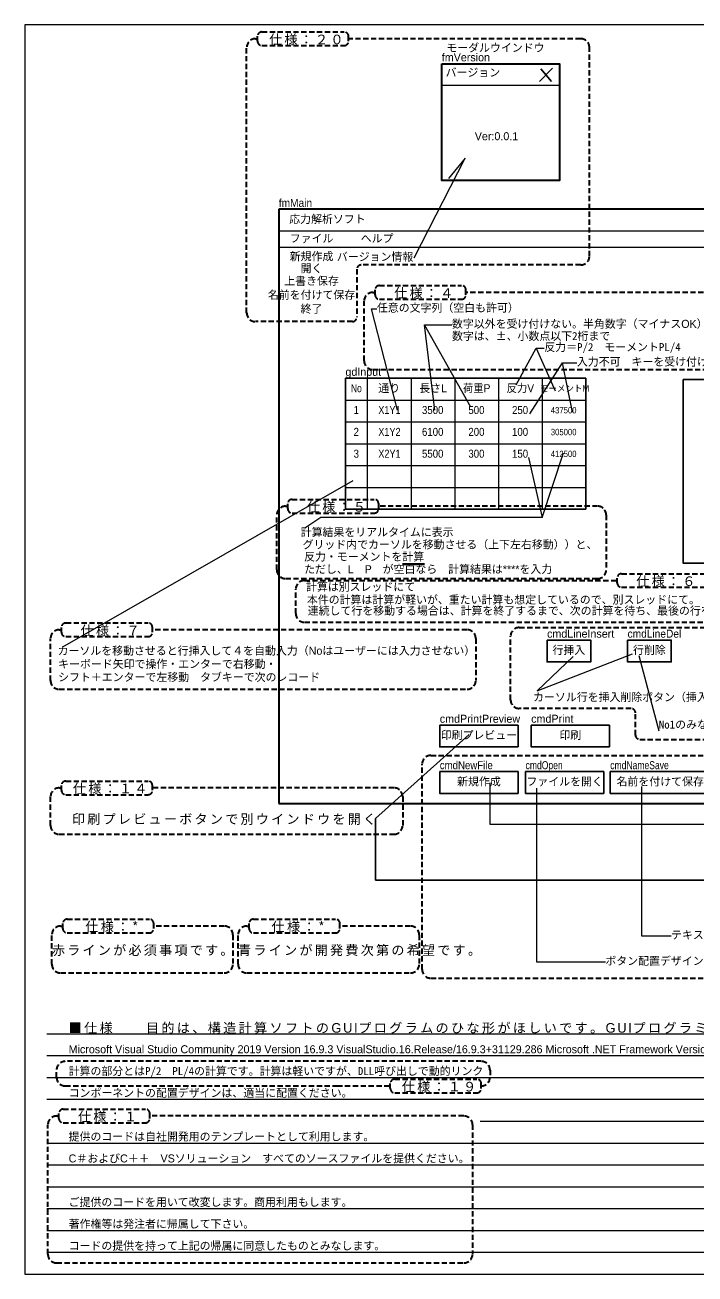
# Model space of a CAD drawing. Units: millimetres on the paper. Extents: x -205 to 205, y -143 to 144.
# Drawn here: x -205 to -51.5, y -143 to 143 of the extents above; entities that cross this region are included whole.
import ezdxf
from ezdxf.enums import TextEntityAlignment as Align

# ---------------------------------------------------------------- set-up
doc = ezdxf.new("R2010")
doc.units = ezdxf.units.MM
doc.linetypes.add('DASHED1', pattern=[1.8, 1.2, -0.6])
for name, color, linetype, lineweight in [('E-0', 4, 'Continuous', 13), ('E-1', 7, 'Continuous', 25), ('E-2', 3, 'Continuous', 35), ('E-3', 2, 'Continuous', 40), ('E-4', 6, 'Continuous', 5), ('E-6', 134, 'DASHED1', 35), ('F-0', 4, 'Continuous', 13)]:
    doc.layers.add(name, color=color, linetype=linetype, lineweight=lineweight)
doc.layers.add('E-8', color=7, linetype='Continuous')
doc.styles.add('HGｺﾞｼｯｸM', font='')
doc.styles.add('ＭＳ ゴシック', font='')
doc.styles.get('HGｺﾞｼｯｸM').set_extended_font_data('HGｺﾞｼｯｸM')
doc.styles.get('ＭＳ ゴシック').set_extended_font_data('MS Gothic')

msp = doc.modelspace()

# ---------------------------------------------------------------- linework, layer by layer
at = {"layer": 'E-0'}
for p, q in [((-82.595, 129.134), (-109.532, 129.134)), ((-115.901, 89.697), (-104.213, 112.516)), ((-104.213, 112.516), (-107.988, 107.884)), ((-1.917, 95.793), (-146.869, 95.793)), ((-1.917, 92.043), (-146.869, 92.043)), ((-125.612, 78.03), (-124.406, 78.03)), ((-119.688, 54.825), (-125.612, 78.03)), ((-111.11, 54.825), (-113.469, 74.346)), ((-87.947, 69.023), (-86.06, 69.023)), ((-89.406, 53.925), (-81.857, 65.677)), ((-131.612, 62.117), (-76.575, 62.117)), ((-131.612, 62.117), (-131.612, 32.117)), ((-126.612, 62.117), (-126.612, 32.117)), ((-116.575, 62.117), (-116.575, 32.117)), ((-106.575, 62.117), (-106.575, 32.117)), ((-96.575, 62.117), (-96.575, 32.117)), ((-86.575, 62.117), (-86.575, 32.117)), ((-76.575, 62.117), (-76.575, 32.117)), ((-131.612, 57.117), (-76.575, 57.117)), ((-131.612, 52.117), (-76.575, 52.117)), ((-131.612, 52.117), (-76.575, 52.117)), ((-131.612, 47.117), (-76.575, 47.117)), ((-131.612, 47.117), (-76.575, 47.117)), ((-131.612, 42.117), (-76.575, 42.117)), ((-131.612, 42.117), (-76.575, 42.117)), ((-129.897, 38.655), (-196.381, 0.531)), ((-131.612, 37.117), (-76.575, 37.117)), ((-131.612, 32.117), (-76.575, 32.117)), ((-137.26, 30.227), (-140.911, 27.793)), ((-86.554, 30.227), (-137.26, 30.227)), ((-64.402, -1.353), (-59.838, -18.653))]:
    msp.add_line(p, q, dxfattribs=at)
for points in [[(-102.874, 55.52), (-113.469, 74.346), (-107.206, 74.346)], [(-92.494, 60.616), (-87.947, 69.023), (-83.572, 59.243)], [(-79.626, 54.353), (-81.857, 65.677), (-78.597, 65.677)], [(-89.706, 43.982), (-86.554, 30.227), (-81.642, 45.011)], [(-79.455, -1.579), (-87.69, -9.471), (-65.9, -0.978)], [(-98.542, -30.566), (-98.542, -40.002), (0.927, -40.002)], [(-63.799, -31.338), (-63.799, -65.567), (-57.022, -65.567)], [(-87.862, -31.724), (-87.862, -71.529), (-72.077, -71.529)]]:
    msp.add_lwpolyline(points, dxfattribs=at)
at = {"layer": 'E-1'}
for p, q in [((-84.212, 133.075), (-87.129, 130.073)), ((-86.871, 132.989), (-84.383, 130.073)), ((-131.612, 62.117), (-76.575, 62.117)), ((-76.575, 62.117), (-76.575, 32.117)), ((-103.303, -19.457), (-124.75, -38.673)), ((-109.994, -17.321), (-92.078, -17.321)), ((-92.078, -17.321), (-92.078, -22.321)), ((-89.063, -17.321), (-71.146, -17.321)), ((-71.146, -17.321), (-71.146, -22.321)), ((-109.994, -27.958), (-92.078, -27.958)), ((-92.078, -27.958), (-92.078, -32.958)), ((-90.349, -27.958), (-72.433, -27.958)), ((-72.433, -27.958), (-72.433, -32.958)), ((-70.962, -32.958), (-70.962, -27.958)), ((-70.962, -27.958), (-48.069, -27.958)), ((-48.069, -32.958), (-70.962, -32.958)), ((-124.75, -38.673), (-124.75, -52.807)), ((99.991, -52.807), (-124.75, -52.807))]:
    msp.add_line(p, q, dxfattribs=at)
for points in [[(-76.575, 32.117), (-131.612, 32.117), (-131.612, 62.117)], [(-92.078, -22.321), (-109.994, -22.321), (-109.994, -17.321)], [(-71.146, -22.321), (-89.063, -22.321), (-89.063, -17.321)], [(-92.078, -32.958), (-109.994, -32.958), (-109.994, -27.958)], [(-72.433, -32.958), (-90.349, -32.958), (-90.349, -27.958)]]:
    msp.add_lwpolyline(points, dxfattribs=at)
for points in [[(-54.276, 61.825), (-8.81, 61.825), (-8.81, 19.79), (-54.276, 19.79)], [(-85.435, 2.153), (-75.435, 2.153), (-75.435, -2.847), (-85.435, -2.847)], [(-66.991, 2.153), (-56.991, 2.153), (-56.991, -2.847), (-66.991, -2.847)]]:
    msp.add_lwpolyline(points, close=True, dxfattribs=at)
at = {"layer": 'E-2'}
for p, q in [((-1.917, 100.793), (-146.869, 100.793)), ((-146.869, 100.793), (-146.869, -35.237)), ((-146.869, -35.237), (-1.917, -35.237))]:
    msp.add_line(p, q, dxfattribs=at)
msp.add_lwpolyline([(-109.532, 134.134), (-82.595, 134.134), (-82.595, 107.369), (-109.532, 107.369)], close=True, dxfattribs=at)
at = {"layer": 'E-3'}
msp.add_line((-118.516, 19.554), (-113.513, 19.554), dxfattribs=at)
at = {"layer": 'E-4'}
for p, q in [((-200, -88), (205, -88)), ((-200, -93), (205, -93)), ((-200, -98), (205, -98)), ((-200, -103), (205, -103)), ((-100.732, -108), (205, -108)), ((-200, -113), (205, -113)), ((-200, -118), (205, -118)), ((-200, -123), (-13.55, -123)), ((-200, -128), (205, -128)), ((-200, -133), (205, -133)), ((-200, -138), (205, -138))]:
    msp.add_line(p, q, dxfattribs=at)
at = {"layer": 'E-6', "color": 5}
for p, q in [((-151.729, 139.279), (-151.729, 140.404)), ((-150.729, 141.404), (-131.895, 141.404)), ((-130.895, 139.279), (-130.895, 140.404)), ((-154.229, 77.081), (-154.229, 137.842)), ((-152.229, 139.842), (-151.729, 139.842)), ((-150.729, 138.279), (-131.895, 138.279)), ((-77.733, 139.842), (-130.895, 139.842)), ((-75.733, 90.055), (-75.733, 137.842)), ((-128.991, 87.055), (-128.991, 76.081)), ((-77.733, 88.055), (-127.991, 88.055)), ((-129.991, 75.081), (-152.229, 75.081)), ((-196.646, -32.241), (-196.646, -31.116)), ((-195.646, -30.116), (-176.812, -30.116)), ((-175.812, -32.241), (-175.812, -31.116)), ((-199.146, -40.287), (-199.146, -33.679)), ((-197.146, -31.679), (-196.646, -31.679)), ((-195.646, -33.241), (-176.812, -33.241)), ((-120.497, -31.679), (-175.812, -31.679)), ((-118.497, -33.679), (-118.497, -40.287)), ((-197.146, -42.287), (-120.497, -42.287)), ((-153.693, -63.884), (-153.693, -62.759)), ((-152.693, -61.759), (-133.859, -61.759)), ((-132.859, -63.884), (-132.859, -62.759)), ((-156.193, -72.071), (-156.193, -65.321)), ((-154.193, -63.321), (-153.693, -63.321)), ((-152.693, -64.884), (-133.859, -64.884)), ((-116.706, -63.321), (-132.859, -63.321)), ((-114.706, -65.321), (-114.706, -72.071)), ((-154.193, -74.071), (-116.706, -74.071)), ((-100.492, -94.3), (-195.766, -94.3)), ((-197.766, -97.943), (-197.766, -96.3)), ((-98.492, -96.3), (-98.492, -97.943)), ((-195.766, -99.943), (-133.509, -99.943)), ((-133.509, -99.943), (-121.325, -99.943)), ((-121.325, -100.506), (-121.325, -99.381)), ((-120.325, -98.381), (-101.492, -98.381)), ((-100.492, -100.506), (-100.492, -99.381)), ((-120.325, -101.506), (-101.492, -101.506))]:
    msp.add_line(p, q, dxfattribs=at)
at = {"layer": 'E-6'}
for p, q in [((-123.83, 83.329), (-104.996, 83.329)), ((-125.33, 81.766), (-124.83, 81.766)), ((-124.83, 81.204), (-124.83, 82.329)), ((-123.83, 80.204), (-104.996, 80.204)), ((-103.996, 81.204), (-103.996, 82.329)), ((-44.21, 81.766), (-103.996, 81.766)), ((-127.33, 66.101), (-127.33, 79.766)), ((-125.33, 64.101), (-44.21, 64.101)), ((-143.83, 34.375), (-124.996, 34.375)), ((-145.33, 32.813), (-144.83, 32.813)), ((-144.83, 32.25), (-144.83, 33.375)), ((-123.996, 32.25), (-123.996, 33.375)), ((-73.858, 32.813), (-123.996, 32.813)), ((-147.33, 18.25), (-147.33, 30.813)), ((-143.83, 31.25), (-124.996, 31.25)), ((-71.858, 30.813), (-71.858, 18.25)), ((-68.377, 17.364), (-49.543, 17.364)), ((-145.33, 16.25), (-73.858, 16.25)), ((-140.983, 15.801), (-69.377, 15.801)), ((-69.377, 15.239), (-69.377, 16.364)), ((-142.983, 8.233), (-142.983, 13.801)), ((-68.377, 14.239), (-49.543, 14.239)), ((-195.646, 6.072), (-176.812, 6.072)), ((-140.983, 6.233), (19.137, 6.233)), ((-197.146, 4.51), (-196.646, 4.51)), ((-196.646, 3.947), (-196.646, 5.072)), ((-195.646, 2.947), (-176.812, 2.947)), ((-175.812, 3.947), (-175.812, 5.072)), ((-103.748, 4.51), (-175.812, 4.51)), ((-93.784, -11.507), (-93.784, 3.035)), ((-91.784, 5.035), (45.184, 5.035)), ((-199.146, -7.116), (-199.146, 2.51)), ((-101.748, 2.51), (-101.748, -7.116)), ((-197.146, -9.116), (-103.748, -9.116)), ((-66.19, -13.507), (-91.784, -13.507)), ((-65.19, -19.581), (-65.19, -14.507)), ((-64.19, -20.581), (86.383, -20.581)), ((-112.062, -24.263), (5.826, -24.263)), ((-114.062, -73.247), (-114.062, -26.263)), ((-196.348, -63.884), (-196.348, -62.759)), ((-195.348, -61.759), (-176.514, -61.759)), ((-175.514, -63.884), (-175.514, -62.759)), ((-198.848, -72.071), (-198.848, -65.321)), ((-196.848, -63.321), (-196.348, -63.321)), ((-195.348, -64.884), (-176.514, -64.884)), ((-159.361, -63.321), (-175.514, -63.321)), ((-157.361, -65.321), (-157.361, -72.071)), ((-196.848, -74.071), (-159.361, -74.071)), ((-112.062, -75.247), (147.174, -75.247)), ((-196.248, -105.246), (-177.414, -105.246)), ((-197.748, -106.808), (-197.248, -106.808)), ((-197.248, -107.371), (-197.248, -106.246)), ((-196.248, -108.371), (-177.414, -108.371)), ((-176.414, -107.371), (-176.414, -106.246)), ((-104.498, -106.808), (-176.414, -106.808)), ((-199.748, -138.446), (-199.748, -108.808)), ((-102.498, -108.808), (-102.498, -138.446)), ((-197.748, -140.446), (-104.498, -140.446))]:
    msp.add_line(p, q, dxfattribs=at)
at = {"layer": 'E-6', "color": 5}
for centre, radius, start, end in [((-150.729, 140.404), 1, 90, 180), ((-131.895, 140.404), 1, 0, 90), ((-152.229, 137.842), 2, 90, 180), ((-150.729, 139.279), 1, 180, 270), ((-131.895, 139.279), 1, 270, 0), ((-77.733, 137.842), 2, 0, 90), ((-77.733, 90.055), 2, 270, 0), ((-127.991, 87.055), 1, 90, 180), ((-152.229, 77.081), 2, 180, 270), ((-129.991, 76.081), 1, 270, 0), ((-195.646, -31.116), 1, 90, 180), ((-176.812, -31.116), 1, 0, 90), ((-197.146, -33.679), 2, 90, 180), ((-195.646, -32.241), 1, 180, 270), ((-176.812, -32.241), 1, 270, 0), ((-120.497, -33.679), 2, 0, 90), ((-197.146, -40.287), 2, 180, 270), ((-120.497, -40.287), 2, 270, 0), ((-152.693, -62.759), 1, 90, 180), ((-133.859, -62.759), 1, 0, 90), ((-154.193, -65.321), 2, 90, 180), ((-152.693, -63.884), 1, 180, 270), ((-133.859, -63.884), 1, 270, 0), ((-116.706, -65.321), 2, 0, 90), ((-154.193, -72.071), 2, 180, 270), ((-116.706, -72.071), 2, 270, 0), ((-195.766, -96.3), 2, 90, 180), ((-100.492, -96.3), 2, 0, 90), ((-195.766, -97.943), 2, 180, 270), ((-120.325, -99.381), 1, 90, 180), ((-101.492, -99.381), 1, 0, 90), ((-100.492, -97.943), 2, 270, 0), ((-120.325, -100.506), 1, 180, 270), ((-101.492, -100.506), 1, 270, 0)]:
    msp.add_arc(centre, radius, start, end, dxfattribs=at)
at = {"layer": 'E-6'}
for centre, radius, start, end in [((-123.83, 82.329), 1, 90, 180), ((-104.996, 82.329), 1, 0, 90), ((-125.33, 79.766), 2, 90, 180), ((-123.83, 81.204), 1, 180, 270), ((-104.996, 81.204), 1, 270, 0), ((-125.33, 66.101), 2, 180, 270), ((-143.83, 33.375), 1, 90, 180), ((-124.996, 33.375), 1, 0, 90), ((-145.33, 30.813), 2, 90, 180), ((-143.83, 32.25), 1, 180, 270), ((-124.996, 32.25), 1, 270, 0), ((-73.858, 30.813), 2, 0, 90), ((-145.33, 18.25), 2, 180, 270), ((-73.858, 18.25), 2, 270, 0), ((-68.377, 16.364), 1, 90, 180), ((-140.983, 13.801), 2, 90, 180), ((-68.377, 15.239), 1, 180, 270), ((-195.646, 5.072), 1, 90, 180), ((-176.812, 5.072), 1, 0, 90), ((-140.983, 8.233), 2, 180, 270), ((-197.146, 2.51), 2, 90, 180), ((-195.646, 3.947), 1, 180, 270), ((-176.812, 3.947), 1, 270, 0), ((-103.748, 2.51), 2, 0, 90), ((-91.784, 3.035), 2, 90, 180), ((-197.146, -7.116), 2, 180, 270), ((-103.748, -7.116), 2, 270, 0), ((-91.784, -11.507), 2, 180, 270), ((-66.19, -14.507), 1, 0, 90), ((-64.19, -19.581), 1, 180, 270), ((-112.062, -26.263), 2, 90, 180), ((-195.348, -62.759), 1, 90, 180), ((-176.514, -62.759), 1, 0, 90), ((-196.848, -65.321), 2, 90, 180), ((-195.348, -63.884), 1, 180, 270), ((-176.514, -63.884), 1, 270, 0), ((-159.361, -65.321), 2, 0, 90), ((-196.848, -72.071), 2, 180, 270), ((-159.361, -72.071), 2, 270, 0), ((-112.062, -73.247), 2, 180, 270), ((-196.248, -106.246), 1, 90, 180), ((-177.414, -106.246), 1, 0, 90), ((-197.748, -108.808), 2, 90, 180), ((-196.248, -107.371), 1, 180, 270), ((-177.414, -107.371), 1, 270, 0), ((-104.498, -108.808), 2, 0, 90), ((-197.748, -138.446), 2, 180, 270), ((-104.498, -138.446), 2, 270, 0)]:
    msp.add_arc(centre, radius, start, end, dxfattribs=at)
at = {"layer": 'F-0'}
for p, q in [((-205, 143), (-205, -143)), ((205, 143), (-205, 143))]:
    msp.add_line(p, q, dxfattribs=at)
msp.add_lwpolyline([(-205, -143), (205, -143), (205, 143)], dxfattribs=at)

# ---------------------------------------------------------------- texts
at = {"layer": 'E-0', "color": 7}
for s, style, p in [('ファイル', 'HGｺﾞｼｯｸM', (-144.369, 92.668)), ('ヘルプ', 'HGｺﾞｼｯｸM', (-128.119, 92.668)), ('新規作成', 'HGｺﾞｼｯｸM', (-144.369, 88.551)), ('開く', 'HGｺﾞｼｯｸM', (-141.869, 85.805)), ('上書き保存', 'ＭＳ ゴシック', (-145.619, 82.925)), ('名前を付けて保存', 'ＭＳ ゴシック', (-149.369, 79.733)), ('終了', 'ＭＳ ゴシック', (-141.869, 76.541)), ('任意の文字列（空白も許可）', 'HGｺﾞｼｯｸM', (-124.406, 76.78)), ('数字以外を受け付けない。半角数字（マイナスOK）', 'HGｺﾞｼｯｸM', (-107.206, 73.096)), ('数字は、±、小数点以下2桁まで', 'ＭＳ ゴシック', (-107.193, 70.308)), ('反力＝P/2\u3000モーメントPL/4', 'ＭＳ ゴシック', (-86.06, 67.773)), ('入力不可\u3000キーを受け付けない', 'HGｺﾞｼｯｸM', (-78.597, 64.427)), ('計算結果をリアルタイムに表示', 'HGｺﾞｼｯｸM', (-141.847, 25.395)), ('グリッド内でカーソルを移動させる（上下左右移動））と、', 'ＭＳ ゴシック', (-141.418, 22.564)), ('反力・モーメントを計算', 'ＭＳ ゴシック', (-141.075, 19.784)), ('ただし、L\u3000P\u3000が空白なら\u3000計算結果は****を入力', 'HGｺﾞｼｯｸM', (-141.075, 16.919)), ('計算は別スレッドにて', 'ＭＳ ゴシック', (-140.641, 12.886)), ('本件の計算は計算が軽いが、重たい計算も想定しているので、別スレッドにて。', 'ＭＳ ゴシック', (-140.438, 9.945)), ('連続して行を移動する場合は、計算を終了するまで、次の計算を待ち、最後の行を計算する。なお、アイドル時、未計算行があれば、計算する', 'ＭＳ ゴシック', (-140.235, 7.41)), ('カーソルを移動させると行挿入して４を自動入力（Noはユーザーには入力させない）', 'HGｺﾞｼｯｸM', (-197.531, -1.748)), ('キーボード矢印で操作・エンターで右移動・', 'HGｺﾞｼｯｸM', (-197.406, -4.787)), ('シフト＋エンターで左移動\u3000タブキーで次のレコード', 'HGｺﾞｼｯｸM', (-197.406, -7.804)), ('カーソル行を挿入削除ボタン（挿入はカーソルの上の行）\u3000データは空白', 'HGｺﾞｼｯｸM', (-88.634, -12.388)), ('No1のみなら行削除はcmd Enable=false', 'ＭＳ ゴシック', (-59.838, -18.653)), ('テキストファイル\u3000XML形式など\u3000データ構造は任意とします', 'ＭＳ ゴシック', (-57.022, -66.817)), ('ボタン配置デザインは問わない', 'HGｺﾞｼｯｸM', (-72.077, -72.779)), ('計算の部分とはP/2\u3000PL/4の計算です。計算は軽いですが、DLL呼び出しで動的リンク', 'ＭＳ ゴシック', (-195, -98)), ('コンポーネントの配置デザインは、適当に配置ください。', 'ＭＳ ゴシック', (-195, -103))]:
    msp.add_text(s, height=1.833, dxfattribs=dict(at, style=style)).set_placement(p, align=Align.BOTTOM_LEFT)
at = {"layer": 'E-0', "color": 7, "style": 'HGｺﾞｼｯｸM'}
for s, width, p in [('No', 0.8, (-130.362, 58.367)), ('1', 0.9, (-129.737, 53.367)), ('2', 0.9, (-129.737, 48.367)), ('3', 0.9, (-129.737, 43.367))]:
    msp.add_text(s, height=1.833, dxfattribs=dict(at, width=width)).set_placement(p, align=Align.BOTTOM_LEFT)
at = {"layer": 'E-1', "style": 'HGｺﾞｼｯｸM'}
for s, p in [('fmVersion', (-109.532, 134.134)), ('応力解析ソフト', (-144.48, 97.075)), ('gdInput', (-131.612, 62.117)), ('cmdLineInsert', (-85.435, 2.153)), ('cmdPrintPreview', (-109.994, -17.321)), ('cmdPrint', (-89.063, -17.321))]:
    msp.add_text(s, height=1.833, dxfattribs=at).set_placement(p, align=Align.BOTTOM_LEFT)
for s, width, p in [('fmMain', 0.95, (-146.869, 100.793)), ('cmdLineDel', 0.95, (-66.991, 2.153)), ('cmdNewFile', 0.9, (-109.994, -27.958)), ('cmdOpen', 0.8, (-90.349, -27.958)), ('cmdNameSave', 0.8, (-70.962, -27.958))]:
    msp.add_text(s, height=1.833, dxfattribs=dict(at, width=width)).set_placement(p, align=Align.BOTTOM_LEFT)
at = {"layer": 'E-1', "insert": (-194.25, -40.173), "char_height": 2.199, "attachment_point": 7, "style": 'HGｺﾞｼｯｸM'}
msp.add_mtext('\\T1.17;印刷プレビューボタンで別ウインドウを開く', dxfattribs=at)
at = {"layer": 'E-2', "color": 7, "style": 'HGｺﾞｼｯｸM'}
for s, p in [('モーダルウインドウ', (-108.502, 136.316)), ('バージョン', (-108.674, 130.654)), ('Ver:0.0.1', (-101.983, 116.07))]:
    msp.add_text(s, height=1.833, dxfattribs=at).set_placement(p, align=Align.BOTTOM_LEFT)
at = {"layer": 'E-4', "color": 7, "insert": (-195, -88), "char_height": 2.199, "attachment_point": 7, "style": 'HGｺﾞｼｯｸM'}
msp.add_mtext('\\T1.18;■仕様\u3000\u3000目的は、構造計算ソフトのGUIプログラムのひな形がほしいです。GUIプログラミングで尻込みしていました。', dxfattribs=at)
at = {"layer": 'E-6', "color": 7, "char_height": 2.199, "attachment_point": 7, "style": 'ＭＳ ゴシック'}
for s, insert in [('\\T1.17;仕様：２０', (-149.09, 138.342)), ('\\T1.17;仕様：４', (-120.441, 80.266)), ('\\T1.17;仕様：５', (-140.441, 31.313)), ('\\T1.17;仕様：６', (-64.988, 14.301)), ('\\T1.17;仕様：７', (-192.257, 3.01)), ('\\T1.17;仕様：１４', (-194.007, -33.179)), ('\\T1.19;仕様：*', (-191.209, -64.821)), ('\\T1.19;仕様：*', (-148.554, -64.821)), ('\\T1.17;赤ラインが必須事項です。', (-198.848, -70.196)), ('\\T1.17;青ラインが開発費次第の希望です。', (-156.193, -70.196)), ('\\T1.17;仕様：１９', (-118.687, -101.443)), ('\\T1.17;仕様：１', (-192.859, -108.308))]:
    msp.add_mtext(s, dxfattribs=dict(at, insert=insert))
at = {"layer": 'E-8', "style": 'HGｺﾞｼｯｸM'}
for s, p in [('バージョン情報', (-133.573, 88.447)), ('通り', (-124.075, 58.367)), ('長さL', (-114.7, 58.367)), ('行挿入', (-84.185, -1.597)), ('行削除', (-65.741, -1.597)), ('印刷プレビュー', (-109.786, -21.071)), ('印刷', (-82.604, -21.071)), ('新規作成', (-106.036, -31.708)), ('ファイルを開く', (-90.141, -31.708)), ('名前を付けて保存', (-69.516, -31.708)), ('Microsoft Visual Studio Community 2019 Version 16.9.3 VisualStudio.16.Release/16.9.3+31129.286 Microsoft .NET Framework Version 4.8.04084', (-195, -93)), ('提供のコードは自社開発用のテンプレートとして利用します。', (-195, -113)), ('C＃およびC＋＋\u3000VSソリューション\u3000すべてのソースファイルを提供ください。', (-195, -118)), ('ご提供のコードを用いて改変します。商用利用もします。', (-195, -128)), ('著作権等は発注者に帰属して下さい。', (-195, -133)), ('コードの提供を持って上記の帰属に同意したものとみなします。', (-195, -138))]:
    msp.add_text(s, height=1.833, dxfattribs=at).set_placement(p, align=Align.BOTTOM_LEFT)
for s, height, width, p in [('荷重P', 1.833, 0.95, (-104.7, 58.367)), ('反力V', 1.833, 0.95, (-94.7, 58.367)), ('モーメントM', 1.466, 0.95, (-87.075, 58.617)), ('X1Y1', 1.833, 0.85, (-124.075, 53.367)), ('3500', 1.833, 0.9, (-114.075, 53.367)), ('500', 1.833, 0.9, (-103.45, 53.367)), ('250', 1.833, 0.9, (-93.45, 53.367)), ('437500', 1.466, 0.9, (-84.575, 53.617)), ('X1Y2', 1.833, 0.85, (-124.075, 48.367)), ('6100', 1.833, 0.9, (-114.075, 48.367)), ('200', 1.833, 0.9, (-103.45, 48.367)), ('100', 1.833, 0.9, (-93.45, 48.367)), ('305000', 1.466, 0.9, (-84.575, 48.617)), ('X2Y1', 1.833, 0.85, (-124.075, 43.367)), ('5500', 1.833, 0.9, (-114.075, 43.367)), ('300', 1.833, 0.9, (-103.45, 43.367)), ('150', 1.833, 0.9, (-93.45, 43.367)), ('412500', 1.466, 0.9, (-84.575, 43.617))]:
    msp.add_text(s, height=height, dxfattribs=dict(at, width=width)).set_placement(p, align=Align.BOTTOM_LEFT)

doc.saveas('drawing.dxf')
